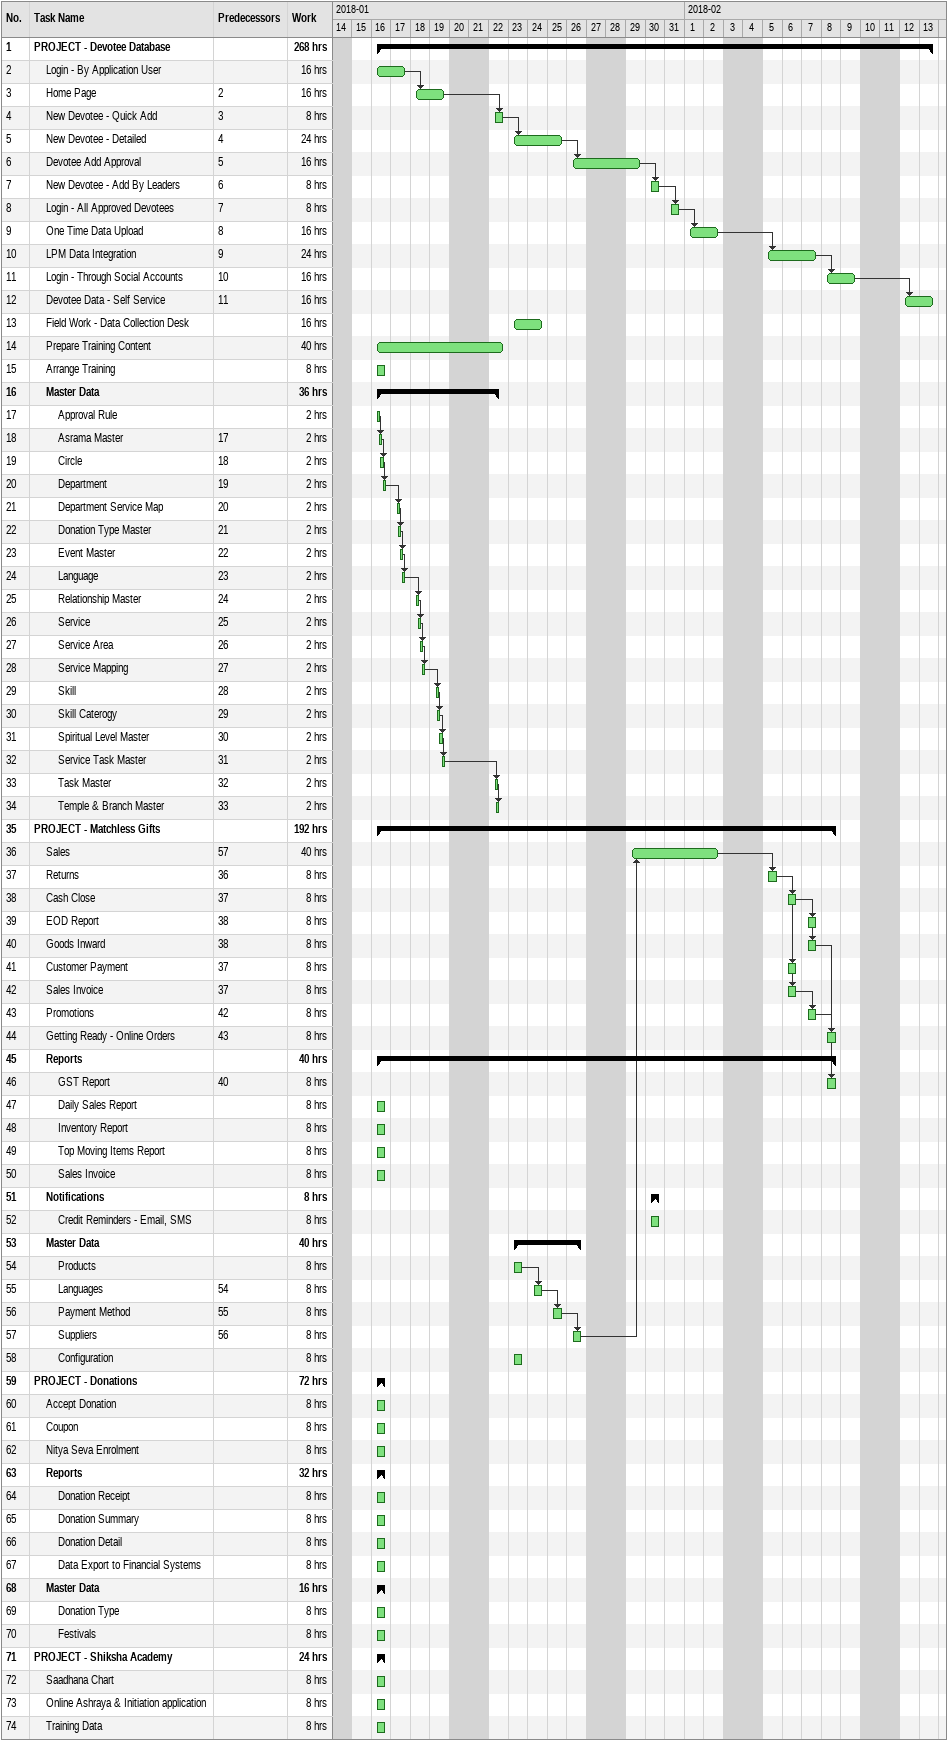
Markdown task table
| ID | Level | Task | Start | Finish | Predecessors | Work (h) |
|---|---|---|---|---|---|---|
| 1 | 1 | **PROJECT - Devotee Database** | 2018-01-16 | 2018-02-13 |  | 268 |
| 2 | 2 | Login - By Application User | 2018-01-16 | 2018-01-17 |  | 16 |
| 3 | 2 | Home Page | 2018-01-18 | 2018-01-19 | 2 | 16 |
| 4 | 2 | New Devotee - Quick Add | 2018-01-22 | 2018-01-22 | 3 | 8 |
| 5 | 2 | New Devotee - Detailed | 2018-01-23 | 2018-01-25 | 4 | 24 |
| 6 | 2 | Devotee Add Approval | 2018-01-26 | 2018-01-29 | 5 | 16 |
| 7 | 2 | New Devotee - Add By Leaders | 2018-01-30 | 2018-01-30 | 6 | 8 |
| 8 | 2 | Login - All Approved Devotees | 2018-01-31 | 2018-01-31 | 7 | 8 |
| 9 | 2 | One Time Data Upload | 2018-02-01 | 2018-02-02 | 8 | 16 |
| 10 | 2 | LPM Data Integration | 2018-02-05 | 2018-02-07 | 9 | 24 |
| 11 | 2 | Login - Through Social Accounts | 2018-02-08 | 2018-02-09 | 10 | 16 |
| 12 | 2 | Devotee Data - Self Service | 2018-02-12 | 2018-02-13 | 11 | 16 |
| 13 | 2 | Field Work - Data Collection Desk | 2018-01-23 | 2018-01-24 |  | 16 |
| 14 | 2 | Prepare Training Content | 2018-01-16 | 2018-01-22 |  | 40 |
| 15 | 2 | Arrange Training | 2018-01-16 | 2018-01-16 |  | 8 |
| 16 | 2 | **Master Data** | 2018-01-16 | 2018-01-22 |  | 36 |
| 17 | 3 | Approval Rule | 2018-01-16 | 2018-01-16 |  | 2 |
| 18 | 3 | Asrama Master | 2018-01-16 | 2018-01-16 | 17 | 2 |
| 19 | 3 | Circle | 2018-01-16 | 2018-01-16 | 18 | 2 |
| 20 | 3 | Department | 2018-01-16 | 2018-01-16 | 19 | 2 |
| 21 | 3 | Department Service Map | 2018-01-17 | 2018-01-17 | 20 | 2 |
| 22 | 3 | Donation Type Master | 2018-01-17 | 2018-01-17 | 21 | 2 |
| 23 | 3 | Event Master | 2018-01-17 | 2018-01-17 | 22 | 2 |
| 24 | 3 | Language | 2018-01-17 | 2018-01-17 | 23 | 2 |
| 25 | 3 | Relationship Master | 2018-01-18 | 2018-01-18 | 24 | 2 |
| 26 | 3 | Service | 2018-01-18 | 2018-01-18 | 25 | 2 |
| 27 | 3 | Service Area | 2018-01-18 | 2018-01-18 | 26 | 2 |
| 28 | 3 | Service Mapping | 2018-01-18 | 2018-01-18 | 27 | 2 |
| 29 | 3 | Skill | 2018-01-19 | 2018-01-19 | 28 | 2 |
| 30 | 3 | Skill Caterogy | 2018-01-19 | 2018-01-19 | 29 | 2 |
| 31 | 3 | Spiritual Level Master | 2018-01-19 | 2018-01-19 | 30 | 2 |
| 32 | 3 | Service Task Master | 2018-01-19 | 2018-01-19 | 31 | 2 |
| 33 | 3 | Task Master | 2018-01-22 | 2018-01-22 | 32 | 2 |
| 34 | 3 | Temple & Branch Master | 2018-01-22 | 2018-01-22 | 33 | 2 |
| 35 | 1 | **PROJECT - Matchless Gifts** | 2018-01-16 | 2018-02-08 |  | 192 |
| 36 | 2 | Sales | 2018-01-29 | 2018-02-02 | 57 | 40 |
| 37 | 2 | Returns | 2018-02-05 | 2018-02-05 | 36 | 8 |
| 38 | 2 | Cash Close | 2018-02-06 | 2018-02-06 | 37 | 8 |
| 39 | 2 | EOD Report | 2018-02-07 | 2018-02-07 | 38 | 8 |
| 40 | 2 | Goods Inward | 2018-02-07 | 2018-02-07 | 38 | 8 |
| 41 | 2 | Customer Payment | 2018-02-06 | 2018-02-06 | 37 | 8 |
| 42 | 2 | Sales Invoice | 2018-02-06 | 2018-02-06 | 37 | 8 |
| 43 | 2 | Promotions | 2018-02-07 | 2018-02-07 | 42 | 8 |
| 44 | 2 | Getting Ready - Online Orders | 2018-02-08 | 2018-02-08 | 43 | 8 |
| 45 | 2 | **Reports** | 2018-01-16 | 2018-02-08 |  | 40 |
| 46 | 3 | GST Report | 2018-02-08 | 2018-02-08 | 40 | 8 |
| 47 | 3 | Daily Sales Report | 2018-01-16 | 2018-01-16 |  | 8 |
| 48 | 3 | Inventory Report | 2018-01-16 | 2018-01-16 |  | 8 |
| 49 | 3 | Top Moving Items Report | 2018-01-16 | 2018-01-16 |  | 8 |
| 50 | 3 | Sales Invoice | 2018-01-16 | 2018-01-16 |  | 8 |
| 51 | 2 | **Notifications** | 2018-01-30 | 2018-01-30 |  | 8 |
| 52 | 3 | Credit Reminders - Email, SMS | 2018-01-30 | 2018-01-30 |  | 8 |
| 53 | 2 | **Master Data** | 2018-01-23 | 2018-01-26 |  | 40 |
| 54 | 3 | Products | 2018-01-23 | 2018-01-23 |  | 8 |
| 55 | 3 | Languages | 2018-01-24 | 2018-01-24 | 54 | 8 |
| 56 | 3 | Payment Method | 2018-01-25 | 2018-01-25 | 55 | 8 |
| 57 | 3 | Suppliers | 2018-01-26 | 2018-01-26 | 56 | 8 |
| 58 | 3 | Configuration | 2018-01-23 | 2018-01-23 |  | 8 |
| 59 | 1 | **PROJECT - Donations** | 2018-01-16 | 2018-01-16 |  | 72 |
| 60 | 2 | Accept Donation | 2018-01-16 | 2018-01-16 |  | 8 |
| 61 | 2 | Coupon | 2018-01-16 | 2018-01-16 |  | 8 |
| 62 | 2 | Nitya Seva Enrolment | 2018-01-16 | 2018-01-16 |  | 8 |
| 63 | 2 | **Reports** | 2018-01-16 | 2018-01-16 |  | 32 |
| 64 | 3 | Donation Receipt | 2018-01-16 | 2018-01-16 |  | 8 |
| 65 | 3 | Donation Summary | 2018-01-16 | 2018-01-16 |  | 8 |
| 66 | 3 | Donation Detail | 2018-01-16 | 2018-01-16 |  | 8 |
| 67 | 3 | Data Export to Financial Systems | 2018-01-16 | 2018-01-16 |  | 8 |
| 68 | 2 | **Master Data** | 2018-01-16 | 2018-01-16 |  | 16 |
| 69 | 3 | Donation Type | 2018-01-16 | 2018-01-16 |  | 8 |
| 70 | 3 | Festivals | 2018-01-16 | 2018-01-16 |  | 8 |
| 71 | 1 | **PROJECT - Shiksha Academy** | 2018-01-16 | 2018-01-16 |  | 24 |
| 72 | 2 | Saadhana Chart | 2018-01-16 | 2018-01-16 |  | 8 |
| 73 | 2 | Online Ashraya & Initiation application | 2018-01-16 | 2018-01-16 |  | 8 |
| 74 | 2 | Training Data | 2018-01-16 | 2018-01-16 |  | 8 |
